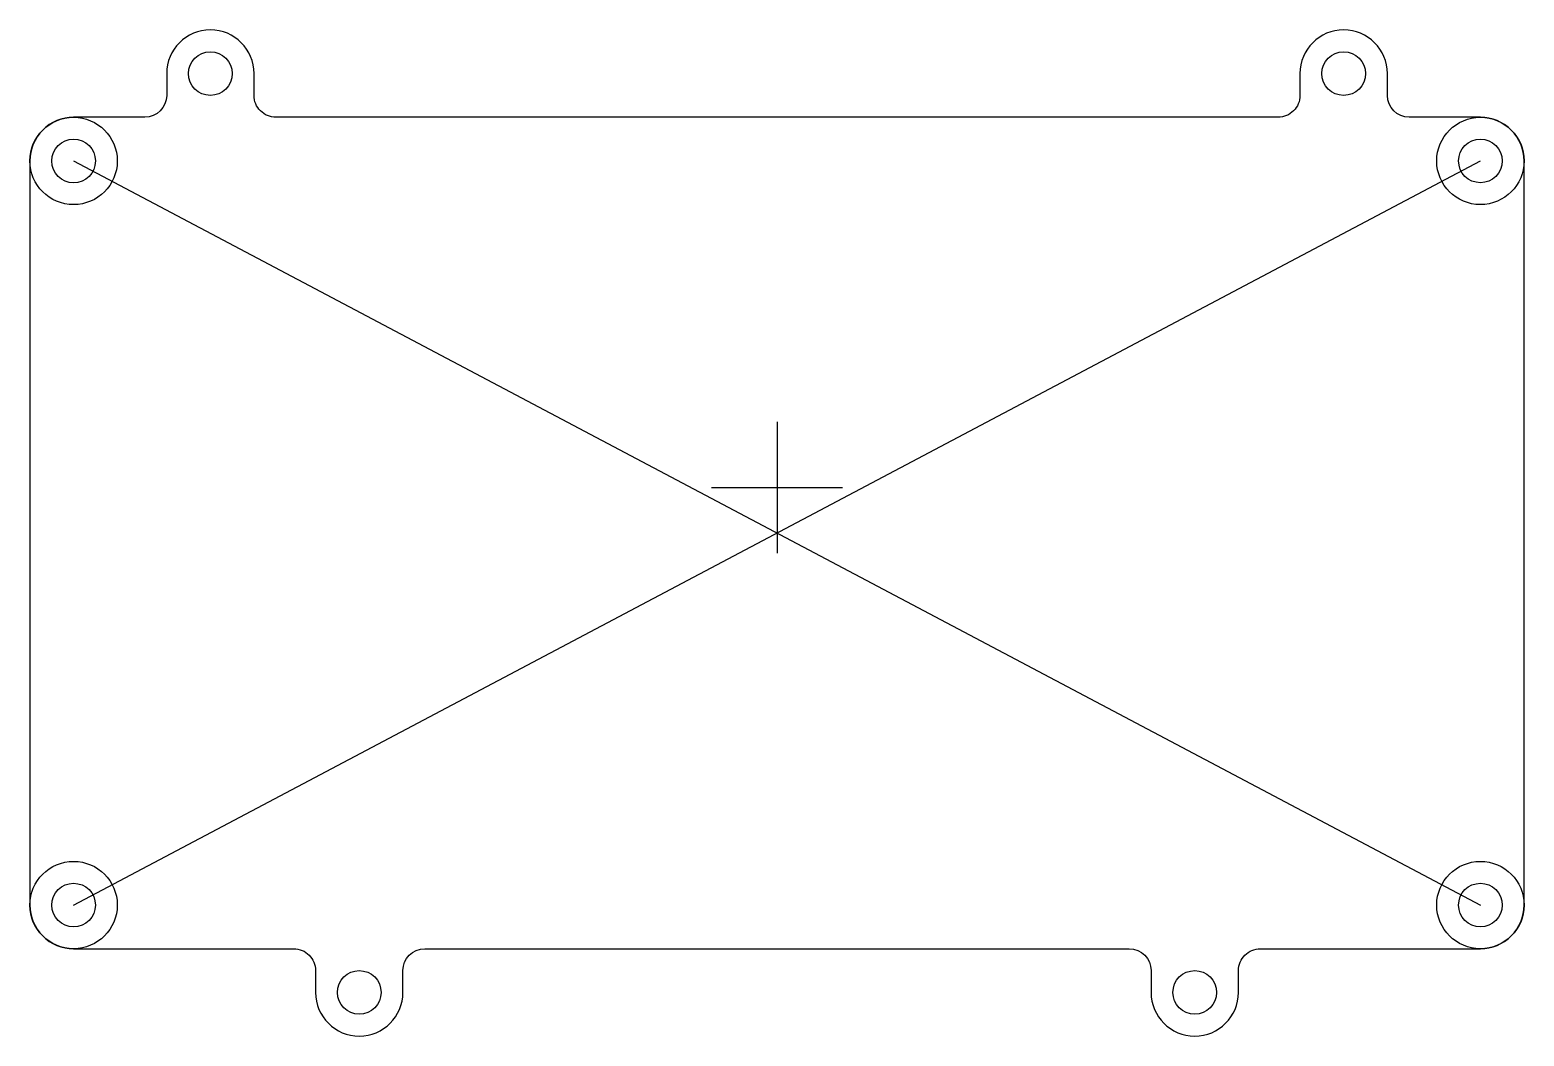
# Model space of a CAD drawing. Header units: inches. Extents: x 0 to 68.4, y 0 to 46.1.
import ezdxf

# ---------------------------------------------------------------- set-up
doc = ezdxf.new("R2010")
doc.units = ezdxf.units.IN
doc.header["$MEASUREMENT"] = 0
doc.layers.add('20', color=31, linetype='Continuous')
doc.layers.add('restrict', color=1, linetype='Continuous')

msp = doc.modelspace()

# ---------------------------------------------------------------- linework, layer by layer
at = {"layer": '20'}
for p, q in [((2, 6), (66.415, 40.072)), ((2, 40.071), (66.415, 6)), ((34.208, 28.119), (34.208, 22.119)), ((31.208, 25.119), (37.208, 25.119))]:
    msp.add_line(p, q, dxfattribs=at)
msp.add_lwpolyline([(50.336, 4, -0.414213), (51.336, 3), (51.336, 2, 1), (55.336, 2), (55.336, 3, -0.414214), (56.336, 4), (66.415, 4, 0.414214), (68.415, 6), (68.415, 40.072, 0.414214), (66.415, 42.072), (63.153, 42.072, -0.414213), (62.153, 43.072), (62.153, 44.071, 1), (58.153, 44.071), (58.153, 43.072, -0.414214), (57.153, 42.071), (34.208, 42.071), (11.263, 42.071, -0.414214), (10.263, 43.071), (10.263, 44.071, 1), (6.263, 44.071), (6.263, 43.071, -0.414213), (5.263, 42.071), (2, 42.071, 0.414214), (0, 40.071), (0, 6, 0.414214), (2, 4), (12.08, 4, -0.414214), (13.08, 3), (13.08, 2, 1), (17.08, 2), (17.08, 3, -0.414213), (18.08, 4), (34.208, 4), (50.336, 4)], format="xyb", dxfattribs=at)
for centre in [(8.263, 44.071), (60.153, 44.071), (2, 40.071), (66.415, 40.072), (2, 6), (66.415, 6), (15.08, 2), (53.336, 2)]:
    msp.add_circle(centre, 1, dxfattribs=at)
at = {"layer": 'restrict'}
for centre in [(2, 40.071), (66.415, 40.072), (2, 6), (66.415, 6)]:
    msp.add_circle(centre, 2, dxfattribs=at)

doc.saveas('drawing.dxf')
